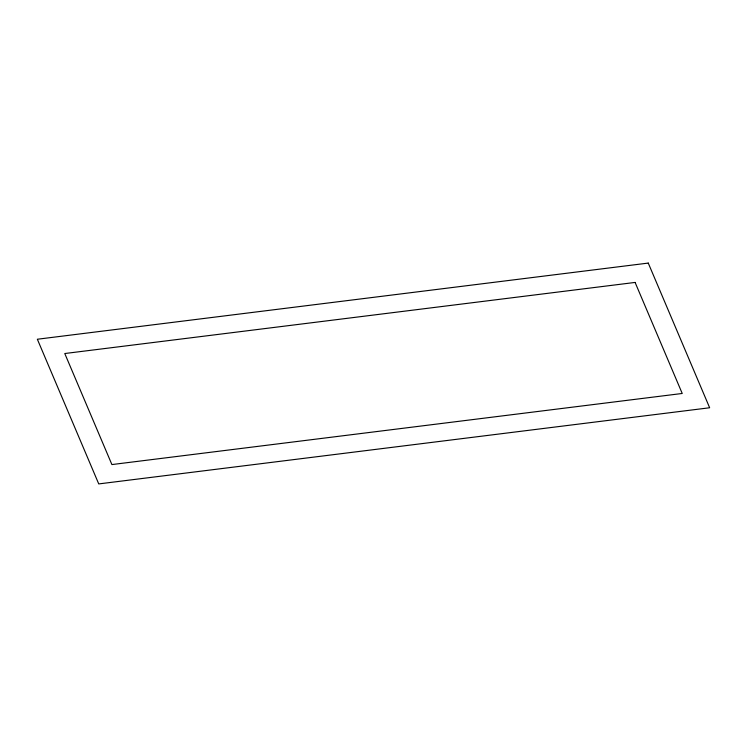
<?xml version="1.0" encoding="UTF-8"?>
<svg xmlns="http://www.w3.org/2000/svg" width="747" height="747" viewBox="0 0 747 747"><rect width="100%" height="100%" fill="white"/><g stroke="black" fill="none" stroke-linecap="round" stroke-linejoin="round"><path stroke-width="1.12" d="M648.256 263.084L37.35 339.241L98.744 483.916L709.65 407.759L648.256 263.084M635.099 282.431L64.774 353.527L111.901 464.569L682.226 393.473L635.099 282.431"/></g></svg>
